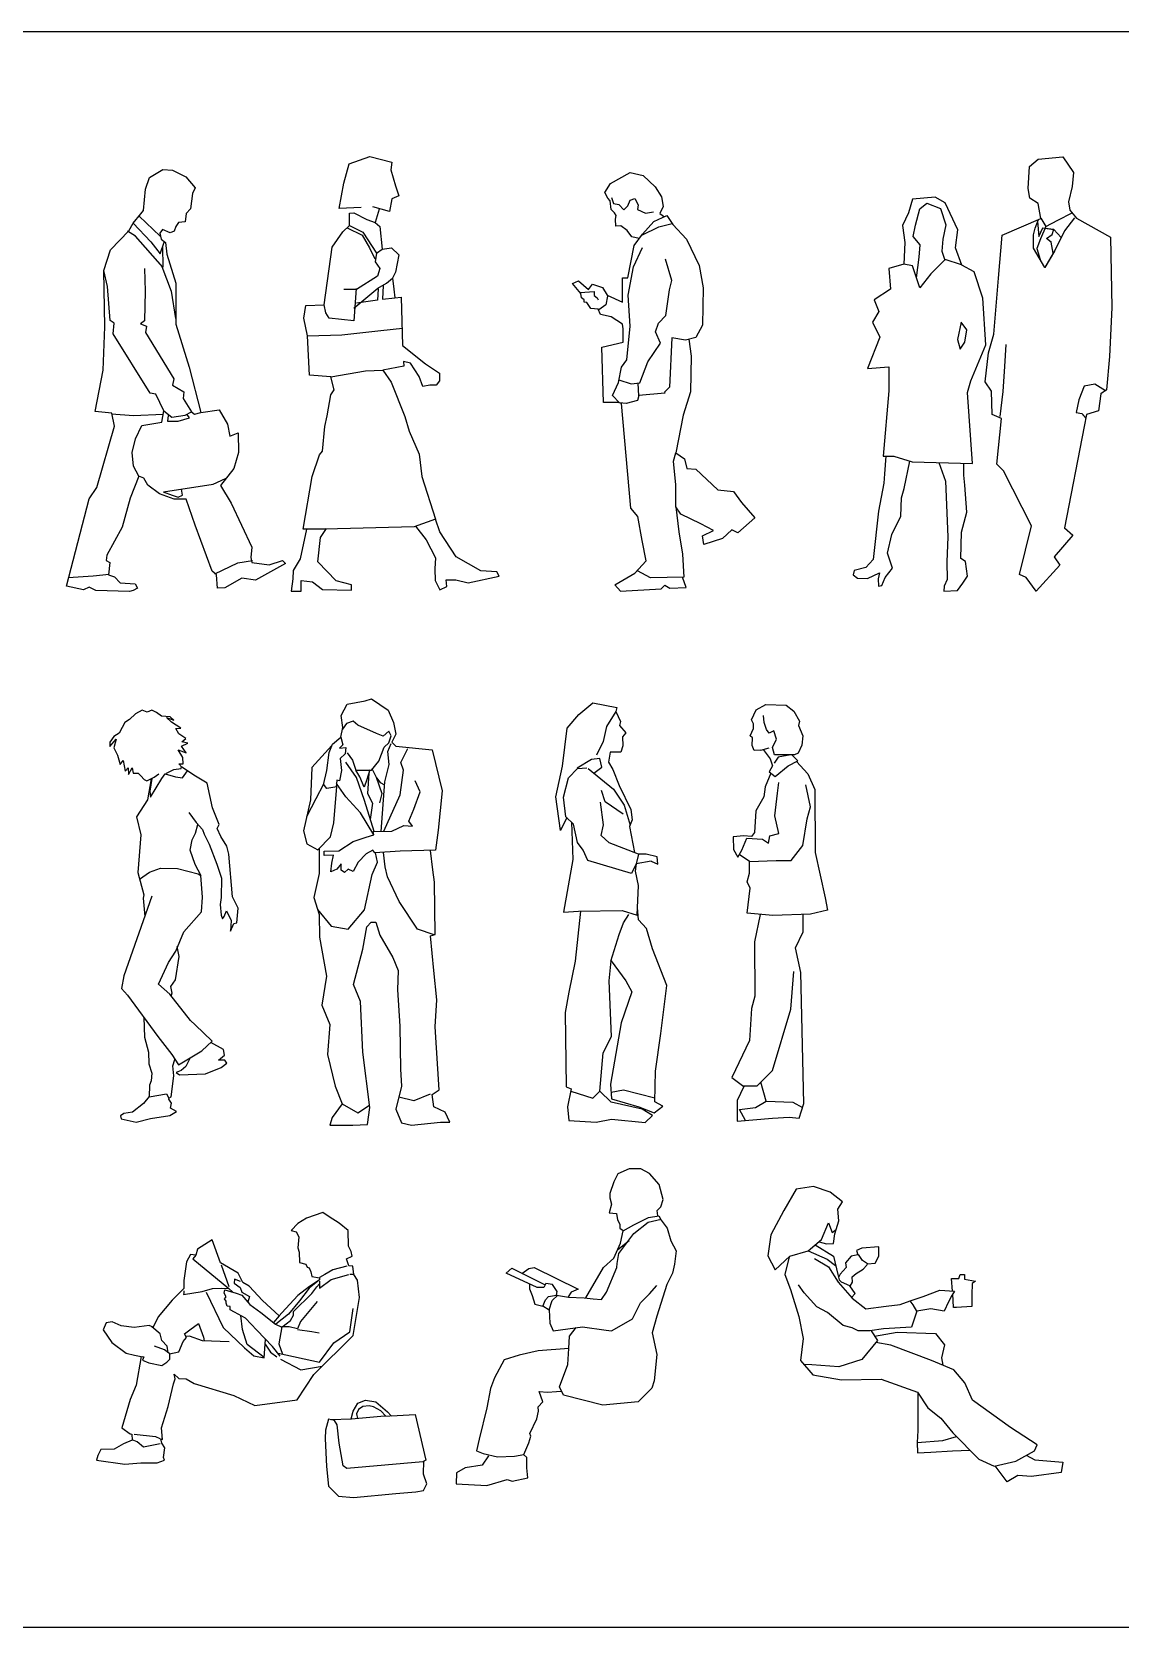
# Model space of a CAD drawing. Header units: centimetres. Extents: x 56177 to 99483, y 493 to 15482.
# Drawn here: x 58212 to 58667, y 3838 to 4505 of the extents above; entities that cross this region are included whole.
import ezdxf

# ---------------------------------------------------------------- set-up
doc = ezdxf.new("R2010")
doc.units = ezdxf.units.CM
doc.header["$MEASUREMENT"] = 0

msp = doc.modelspace()

# ---------------------------------------------------------------- linework, layer by layer
at = {"lineweight": 0}
for p, q in [((58632.53, 4426.76), (58617.42, 4420.24)), ((58632.53, 4426.76), (58617.42, 4420.24)), ((58631.21, 4423.17), (58632.53, 4426.76)), ((58631.21, 4423.17), (58632.53, 4426.76)), ((58632.21, 4425.89), (58631.21, 4423.17)), ((58632.53, 4426.76), (58632.21, 4425.89)), ((58632.21, 4425.89), (58632.65, 4419.66)), ((58632.65, 4419.66), (58632.21, 4425.89)), ((58633.62, 4427.23), (58632.53, 4426.76)), ((58635.64, 4423.82), (58633.62, 4427.23)), ((58640.72, 4426.55), (58635.64, 4423.82)), ((58640.72, 4426.55), (58635.64, 4423.82)), ((58646.65, 4429.51), (58640.72, 4426.55)), ((58646.65, 4429.51), (58640.72, 4426.55)), ((58648.44, 4427.39), (58646.65, 4429.51)), ((58648.44, 4427.39), (58646.65, 4429.51)), ((58662.67, 4419.42), (58648.44, 4427.39)), ((58662.67, 4419.42), (58648.44, 4427.39)), ((58617.42, 4420.24), (58615.88, 4402.18)), ((58617.42, 4420.24), (58615.88, 4402.18)), ((58630.43, 4420.31), (58631.21, 4423.17)), ((58631.21, 4423.17), (58630.43, 4420.31)), ((58630.43, 4420.31), (58631.21, 4423.17)), ((58630.43, 4414.84), (58630.43, 4420.31)), ((58630.43, 4420.31), (58630.43, 4414.84)), ((58630.43, 4414.84), (58630.43, 4420.31)), ((58633.43, 4418.74), (58631.87, 4414.58)), ((58631.87, 4414.58), (58633.43, 4418.74)), ((58632.65, 4419.66), (58634.34, 4423.3)), ((58634.34, 4423.3), (58632.65, 4419.66)), ((58635.35, 4423.16), (58633.43, 4418.74)), ((58633.43, 4418.74), (58635.35, 4423.16)), ((58634.34, 4423.3), (58635.35, 4423.16)), ((58635.35, 4423.16), (58634.34, 4423.3)), ((58635.64, 4423.82), (58635.35, 4423.16)), ((58635.35, 4423.16), (58635.64, 4423.82)), ((58635.64, 4423.82), (58635.35, 4423.16)), ((58635.35, 4423.16), (58639.03, 4422.65)), ((58638.94, 4422.66), (58635.35, 4423.16)), ((58635.35, 4423.16), (58639.03, 4422.65)), ((58635.9, 4418.87), (58638.25, 4420.44)), ((58638.25, 4420.44), (58635.9, 4418.87)), ((58637.86, 4417.31), (58635.9, 4418.87)), ((58635.9, 4418.87), (58637.86, 4417.31)), ((58638.25, 4420.44), (58638.94, 4422.66)), ((58638.94, 4422.66), (58638.25, 4420.44)), ((58639.03, 4422.65), (58638.94, 4422.66)), ((58639.03, 4422.65), (58642.1, 4419.24)), ((58642.1, 4419.24), (58639.03, 4422.65)), ((58639.03, 4422.65), (58642.1, 4419.24)), ((58642.1, 4419.24), (58639.29, 4413.54)), ((58639.29, 4413.54), (58642.1, 4419.24)), ((58642.1, 4419.24), (58639.29, 4413.54)), ((58663.24, 4389.96), (58662.67, 4419.42)), ((58663.24, 4389.96), (58662.67, 4419.42)), ((58635.25, 4406.65), (58630.43, 4414.84)), ((58630.43, 4414.84), (58633.24, 4410.06)), ((58635.25, 4406.65), (58630.43, 4414.84)), ((58631.87, 4414.58), (58633.24, 4410.06)), ((58633.24, 4410.06), (58631.87, 4414.58)), ((58639.29, 4413.54), (58635.25, 4406.65)), ((58639.29, 4413.54), (58635.25, 4406.65)), ((58635.25, 4406.65), (58638.77, 4412.65)), ((58638.77, 4412.65), (58637.86, 4417.31)), ((58637.86, 4417.31), (58638.77, 4412.65)), ((58638.77, 4412.65), (58639.29, 4413.54)), ((58633.24, 4410.06), (58635.25, 4406.65)), ((58615.88, 4402.18), (58613.9, 4378.83)), ((58615.88, 4402.18), (58613.9, 4378.83)), ((58662.3, 4369.43), (58663.24, 4389.96)), ((58662.3, 4369.43), (58663.24, 4389.96)), ((58613.9, 4378.83), (58611.73, 4371.04)), ((58613.9, 4378.83), (58611.73, 4371.04)), ((58611.73, 4371.04), (58610.31, 4358.88)), ((58611.73, 4371.04), (58610.31, 4358.88)), ((58661.06, 4355.44), (58662.3, 4369.43)), ((58661.06, 4355.44), (58662.3, 4369.43)), ((58610.31, 4358.88), (58612.85, 4354.93)), ((58610.31, 4358.88), (58612.85, 4354.93)), ((58612.85, 4354.93), (58613.24, 4345.14)), ((58612.85, 4354.93), (58613.24, 4345.14)), ((58648.26, 4345.99), (58649.39, 4351.38)), ((58649.39, 4351.38), (58651.64, 4357)), ((58651.64, 4357), (58656.14, 4357.9)), ((58656.14, 4357.9), (58660.59, 4355.14)), ((58657.63, 4346.73), (58658.57, 4353.88)), ((58658.57, 4353.88), (58661.06, 4355.44)), ((58660.59, 4355.14), (58661.06, 4355.44)), ((58613.24, 4345.14), (58617.16, 4343.58)), ((58613.24, 4345.14), (58617.16, 4343.58)), ((58650.74, 4345.54), (58648.26, 4345.99)), ((58652.37, 4343.67), (58650.74, 4345.54)), ((58651.72, 4340.19), (58652.65, 4345.17)), ((58652.65, 4345.17), (58657.63, 4346.73)), ((58617.16, 4343.58), (58615.2, 4324.39)), ((58617.16, 4343.58), (58615.2, 4324.39)), ((58643.42, 4297.77), (58651.72, 4340.19)), ((58643.42, 4297.77), (58651.72, 4340.19)), ((58651.72, 4340.19), (58652.37, 4343.67)), ((58615.2, 4324.39), (58617.95, 4321.65)), ((58615.2, 4324.39), (58617.95, 4321.65)), ((58617.95, 4321.65), (58629.7, 4298.55)), ((58617.95, 4321.65), (58629.7, 4298.55)), ((58629.7, 4298.55), (58624.61, 4278.2)), ((58629.7, 4298.55), (58624.61, 4278.2)), ((58639.11, 4285.63), (58646.94, 4294.64)), ((58639.11, 4285.63), (58646.94, 4294.64)), ((58646.94, 4294.64), (58643.42, 4297.77)), ((58646.94, 4294.64), (58643.42, 4297.77)), ((58641.46, 4282.11), (58639.11, 4285.63)), ((58641.46, 4282.11), (58639.11, 4285.63)), ((58624.61, 4278.2), (58627.35, 4277.02)), ((58624.61, 4278.2), (58627.35, 4277.02)), ((58631.66, 4271.31), (58641.46, 4282.11)), ((58631.66, 4271.31), (58641.46, 4282.11)), ((58627.35, 4277.02), (58631.66, 4271.31)), ((58627.35, 4277.02), (58631.66, 4271.31))]:
    msp.add_line(p, q, dxfattribs=at)
for p, q in [((58465.35, 4161.26), (58464.26, 4157.19)), ((58468.49, 4161.21), (58465.35, 4161.26)), ((58473.13, 4160.13), (58468.49, 4161.21)), ((58470.67, 4158.29), (58473.34, 4157.11)), ((58473.34, 4157.11), (58473.13, 4160.13))]:
    msp.add_line(p, q)
for points in [[(56177.13, 3837.88), (58964.56, 3837.88), (58964.56, 4505.25), (56177.13, 4505.25)], [(58613.9, 4378.83), (58615.88, 4402.18), (58617.42, 4420.24), (58633.59, 4427.22), (58632.5, 4433.46), (58628.89, 4435.66), (58628.31, 4439.7), (58628.83, 4448.89), (58632.48, 4452.01), (58642.71, 4453.05), (58647.23, 4446.46), (58646.71, 4440.57), (58645.14, 4434.16), (58645.66, 4430.69), (58648.44, 4427.39), (58662.67, 4419.42), (58663.24, 4389.96), (58662.3, 4369.43), (58661.06, 4355.44), (58658.57, 4353.88), (58657.63, 4346.73), (58652.65, 4345.17), (58651.72, 4340.19), (58643.42, 4297.77), (58646.94, 4294.64), (58639.11, 4285.63), (58641.46, 4282.11), (58631.66, 4271.31), (58627.35, 4277.02), (58624.61, 4278.2), (58629.7, 4298.55), (58617.95, 4321.65), (58615.2, 4324.39), (58617.16, 4343.58), (58613.24, 4345.14), (58612.85, 4354.93), (58610.31, 4358.88), (58611.73, 4371.04)], [(58252.45, 4271.1), (58238.42, 4271.53), (58235.56, 4272.96), (58233.27, 4271.81), (58226.12, 4273.39), (58235.56, 4309.9), (58238.85, 4314.66), (58246.17, 4340.26), (58245.08, 4345.75), (58238.12, 4346.48), (58241.42, 4363.67), (58242.17, 4381.91), (58241.75, 4405.44), (58244.55, 4414.08), (58252.18, 4421.96), (58253.96, 4425.26), (58257.26, 4429.08), (58258.28, 4430.6), (58259.1, 4439.5), (58260.77, 4444.29), (58266.43, 4447.65), (58270.49, 4447.47), (58275.97, 4444.64), (58279.86, 4440.05), (58278.8, 4437.58), (58277.91, 4431.22), (58276.15, 4429.28), (58275.79, 4425.75), (58272.96, 4425.57), (58271.9, 4423.81), (58271.2, 4421.87), (58269.43, 4421.16), (58266.25, 4422.57), (58265.19, 4420.98), (58265.72, 4418.51), (58267.49, 4417.1), (58268.02, 4412.33), (58271.9, 4400.15), (58271.9, 4383.02), (58277.41, 4365.01), (58282.24, 4345.99), (58289.89, 4347.08), (58293.48, 4341.16), (58294.42, 4336.17), (58297.85, 4337.57), (58298.01, 4329.31), (58296.13, 4322.61), (58290.5, 4315.54), (58294.98, 4308.03), (58303.63, 4289.75), (58303.14, 4285.31), (58303.63, 4283.33), (58310.8, 4282.35), (58316.49, 4284.07), (58317.72, 4282.84), (58305.11, 4275.93), (58299.43, 4276.67), (58292.26, 4272.71), (58289.29, 4272.47), (58288.8, 4278.15), (58287.07, 4279.63), (58279.9, 4298.89), (58276.19, 4309.76), (58271.09, 4309.71), (58265.02, 4311.96), (58260.16, 4315.6), (58258.43, 4318.54), (58256.35, 4319.41), (58252.71, 4310.23), (58249.41, 4298.1), (58242.99, 4286.32), (58242.7, 4284.17), (58244.21, 4283.31), (58243.67, 4278.16), (58246.17, 4277.27), (58248.6, 4274.71), (58254.82, 4274.3), (58255.77, 4272.55), (58254.01, 4271.6)], [(58600.17, 4383.81), (58598.72, 4376.58), (58599.81, 4372.5), (58601.72, 4375.49), (58602.54, 4380.66), (58600.17, 4383.81)], [(58275.22, 3979.5), (58270.23, 3974.59), (58264.46, 3967.63), (58262.33, 3963.32), (58260.67, 3964.11), (58254.39, 3963.19), (58249.03, 3963.98), (58245.26, 3965.64), (58242.68, 3965.11), (58241.42, 3962.26), (58245.06, 3956.91), (58251.01, 3952.55), (58254.52, 3951.62), (58257.29, 3951.15), (58255.3, 3939.14), (58252.77, 3933.16), (58249.31, 3921.31), (58252.8, 3918.73), (58253.49, 3918.66), (58253.63, 3916.14), (58249.98, 3914.62), (58246.1, 3912.27), (58240.46, 3912.15), (58239.16, 3909.68), (58238.69, 3907.68), (58250.57, 3906.04), (58257.15, 3906.63), (58264.09, 3906.63), (58267.15, 3907.68), (58266.68, 3908.86), (58267.27, 3912.85), (58265.97, 3914.85), (58265.51, 3916.68), (58266.21, 3916.38), (58265.86, 3921.31), (58268.56, 3930.12), (58270.79, 3939.64), (58271.5, 3941.75), (58271.15, 3943.63), (58273.03, 3941.87), (58276.2, 3941.75), (58279.54, 3939.79), (58296.08, 3934.79), (58304.91, 3930.61), (58322.56, 3932.93), (58329.52, 3943.6), (58346.01, 3959.84), (58348.7, 3975.75), (58347.78, 3983.05), (58346.24, 3985.36), (58345.8, 3988.87), (58344.16, 3989.07), (58343.18, 3992), (58345.54, 3993.01), (58345.09, 3995.03), (58344.08, 3997.27), (58343.86, 4003.76), (58340.16, 4006.9), (58336.01, 4009.48), (58333.32, 4011.27), (58326.48, 4009.03), (58322.78, 4006.79), (58320.13, 4003.84), (58322.11, 4003.31), (58323.23, 4001.19), (58322.78, 3996.59), (58323.45, 3994.69), (58323.56, 3990.43), (58326.14, 3989.76), (58326.7, 3988.42), (58327.6, 3988.19), (58328.27, 3986.51), (58328.72, 3984.5), (58331.95, 3984.02), (58331.95, 3983.18), (58327.75, 3980.43), (58322.91, 3976.56), (58316.13, 3969.38), (58315.07, 3968.14), (58308.07, 3974.52), (58302.46, 3980.5), (58299.81, 3982.11), (58297.94, 3985.99), (58290.53, 3990.3), (58287.06, 3999.9), (58280.96, 3996), (58280.13, 3993.52), (58278.02, 3993.8), (58276.31, 3990.63), (58275.22, 3982.94), (58275.22, 3979.5)]]:
    msp.add_lwpolyline(points, close=True)
for points in [[(58349.35, 4431.83), (58340.13, 4431.35), (58342.07, 4442.02), (58344.25, 4450.02), (58352.99, 4453.17), (58362.21, 4450.75), (58361.73, 4447.59), (58363.67, 4440.8), (58365.13, 4436.68), (58362.21, 4435.47), (58361.24, 4430.14), (58354.2, 4432.08)], [(58465.64, 4418.85), (58462.51, 4419.48), (58460.53, 4422.16), (58457.86, 4424.13), (58455.88, 4423.99), (58455.74, 4426.94), (58456.02, 4428.49), (58455.32, 4429.62), (58453.91, 4430.88), (58453.44, 4434.59), (58452.44, 4435.71), (58451.2, 4438.07), (58453.55, 4441.8), (58461.87, 4446.36), (58467.32, 4445.13), (58472.24, 4440.4), (58474.87, 4436.18), (58475.57, 4432.15), (58474.17, 4429.34), (58476.11, 4427.91)], [(58454.03, 4435.96), (58454.81, 4433.43), (58457.15, 4433.04), (58459.21, 4430.77), (58460.91, 4432.47), (58461.79, 4434.9), (58463.78, 4435.56), (58465.11, 4432.91), (58464.89, 4430.92), (58468.2, 4429.38), (58471.52, 4430.04)], [(58600.39, 4407.83), (58593.57, 4410.01), (58587.56, 4404.01), (58582.99, 4398.24), (58579.87, 4407.37), (58576.26, 4408.05), (58570.02, 4406.27), (58570.71, 4397.63), (58563.79, 4393.14), (58565.87, 4388.3), (58563.1, 4383.8), (58566.22, 4377.58), (58561.03, 4364.45), (58570.02, 4365.14), (58570.02, 4355.12), (58567.6, 4327.81), (58572.1, 4327.81), (58579.71, 4325.39), (58604.97, 4324.7), (58602.89, 4354.42), (58604.27, 4359.26), (58610.58, 4374.38), (58609.27, 4393.81), (58605.74, 4404.82), (58600.45, 4407.68), (58597.8, 4414.95), (58598.9, 4422.44), (58593.61, 4433.68), (58589.42, 4436.1), (58579.94, 4435.22), (58578.17, 4429.49), (58575.75, 4424.21), (58576.63, 4417.16), (58576.19, 4408.12)], [(58581.56, 4402.42), (58582.67, 4410.99), (58583.05, 4416.1), (58580.21, 4419.69), (58581.15, 4424.41), (58582.9, 4431.21), (58585.88, 4433.59), (58591.54, 4431.36), (58593.77, 4424.51), (58592.58, 4418.56), (58592.13, 4413.5), (58593.37, 4409.81)], [(58253.96, 4425.26), (58261.42, 4417.37), (58265.28, 4412.36), (58266.99, 4417.28)], [(58265.31, 4419.86), (58256.43, 4428.14)], [(58356.87, 4431.11), (58355.18, 4425.53), (58357.12, 4423.83), (58358.09, 4414.37), (58361.97, 4414.86), (58365.13, 4411.95), (58363.67, 4404.68), (58362.46, 4402.25), (58362.94, 4397.64), (58363.43, 4394.01), (58366.1, 4394.25), (58366.58, 4374.12), (58376.29, 4366.36), (58382.12, 4362.48), (58382.12, 4359.33), (58380.66, 4357.39), (58377.99, 4357.39), (58375.08, 4356.91), (58373.62, 4361.03), (58369.98, 4366.61), (58367.07, 4367.33), (58367.18, 4365.38), (58358.46, 4363.73), (58361.93, 4358.75), (58367.66, 4344.33), (58369.36, 4338.18), (58373.6, 4328.64), (58374.67, 4319.3), (58380.36, 4301.38), (58371.43, 4298.21), (58334.14, 4297.28), (58325.14, 4297.28), (58328.89, 4319.18), (58331.89, 4328.36), (58333.2, 4329.86), (58334.14, 4340.15), (58335.08, 4344.65), (58336.58, 4353.45), (58338.07, 4355.51), (58336.58, 4360.94), (58327.77, 4361.68), (58326.84, 4378.12), (58325.42, 4385.42), (58326.13, 4390.84), (58333.92, 4391.08), (58337.22, 4415.13), (58341.68, 4421.62), (58344.46, 4424.22), (58344.46, 4429.41), (58346.32, 4429.6), (58351.7, 4426.82), (58355.18, 4425.53)], [(58455.46, 4273.96), (58463.84, 4278.74), (58468.57, 4283.92), (58466.8, 4292.45), (58465.04, 4302.46), (58462.09, 4305.99), (58458.26, 4349.85), (58456.78, 4350.15), (58450.6, 4350.15), (58450.01, 4373.4), (58458.85, 4375.46), (58458.85, 4381.06), (58458.55, 4382.91), (58453.83, 4386), (58449.44, 4386.97), (58448.47, 4389.25), (58445.38, 4389.57), (58443.75, 4392.01), (58442.61, 4392.17), (58442.61, 4393.15), (58441.47, 4393.96), (58441.15, 4395.75), (58437.73, 4399.97), (58440.17, 4401.11), (58444.4, 4397.53), (58446.03, 4399.65), (58450.26, 4398.35), (58452.21, 4395.1), (58458.55, 4392.17), (58458.55, 4402.41), (58460.8, 4402.41), (58463.46, 4415.91), (58466.94, 4420.61), (58471.65, 4425.93), (58477.18, 4428.39), (58479.64, 4424.7), (58485.37, 4418.57), (58490.69, 4407.52), (58492.33, 4398.11), (58492.12, 4382.57), (58489.26, 4377.46), (58484.96, 4376.23), (58479.23, 4377.25), (58478.2, 4356.59), (58476.15, 4354.55), (58476.36, 4354.14), (58465.51, 4353.12), (58464.89, 4351.07), (58460.18, 4349.84), (58457.32, 4350.05), (58454.45, 4353.12), (58456.91, 4358.64), (58458.14, 4364.98), (58460.39, 4368.05), (58461.82, 4382.16), (58461, 4395.05), (58463.26, 4406.91), (58466.94, 4415.09)], [(58466.66, 4420.23), (58473.74, 4423.64), (58479.4, 4425.05)], [(58647.62, 4427.46), (58643.46, 4422), (58639.29, 4413.54), (58635.25, 4406.65), (58630.43, 4414.84), (58630.43, 4420.31), (58631.21, 4423.17), (58632.53, 4426.76)], [(58632.21, 4425.89), (58632.65, 4419.66), (58634.34, 4423.3), (58639.03, 4422.65), (58642.1, 4419.24)], [(58633.56, 4427.33), (58635.64, 4423.82), (58640.72, 4426.55), (58646.65, 4429.51)], [(58266.3, 4415.5), (58266.35, 4406.81), (58254.97, 4419.81), (58251.69, 4421.83)], [(58343.49, 4423.25), (58349.74, 4420.24), (58352.75, 4414.92), (58355.06, 4410.3)], [(58344.46, 4424.22), (58350.03, 4421.44), (58355.79, 4412.72), (58358.09, 4414.37)], [(58635.64, 4423.82), (58633.43, 4418.74), (58631.87, 4414.58), (58633.24, 4410.06)], [(58638.77, 4412.65), (58637.86, 4417.31), (58635.9, 4418.87), (58638.25, 4420.44), (58638.94, 4422.66)], [(58355.79, 4412.72), (58355.23, 4409.01), (58357.09, 4406.23), (58356.16, 4403.08), (58347.43, 4397.51), (58342.05, 4397.51)], [(58256.35, 4319.39), (58254.09, 4323.61), (58253.62, 4329.34), (58255.03, 4335.06), (58257.66, 4340.6), (58265.93, 4341.91), (58266.87, 4346.7), (58263.48, 4353.74), (58261.09, 4354.09), (58245.61, 4378.94), (58246, 4383.41), (58244.43, 4384.46), (58243.3, 4398.8), (58241.78, 4405.47)], [(58258.79, 4406.23), (58259, 4396.81), (58258.69, 4384.33), (58257.05, 4383.1), (58259.51, 4382.18), (58259.1, 4379.52), (58271.04, 4360.14), (58270.4, 4357.44), (58275.17, 4354.61), (58274.91, 4351.9), (58278.39, 4346.37), (58279.68, 4345.34), (58282.24, 4345.99)], [(58265.91, 4407.15), (58269.93, 4396.77), (58271.72, 4385.4)], [(58457.12, 4359.73), (58462.23, 4358.02), (58465.92, 4358.43), (58469.19, 4367.23), (58474.52, 4375), (58472.47, 4379.71), (58473.7, 4383.39), (58476.77, 4386.66), (58478.2, 4397.3), (58479.23, 4401.18), (58476.56, 4410.18)], [(58346.32, 4389.72), (58356.34, 4398.07), (58359.87, 4400.11), (58362.46, 4402.25)], [(58358.53, 4399.2), (58358.3, 4393.42), (58363.43, 4394.01)], [(58347.25, 4397.88), (58346.32, 4384.35), (58335.92, 4385.46), (58334.62, 4387.68), (58333.92, 4391.08)], [(58356.45, 4397.81), (58356.22, 4392.96), (58347.42, 4391.8)], [(58440.95, 4396.23), (58446.7, 4396.71), (58446.7, 4394.95), (58447.98, 4394), (58448.46, 4393.2)], [(58452.31, 4394.74), (58451.59, 4391.13), (58448.7, 4388.96)], [(58326.84, 4378.12), (58341.21, 4378.47), (58357.6, 4380.27), (58366.62, 4381.25)], [(58486.38, 4376.64), (58487.39, 4369.56), (58487.09, 4354.73), (58483.99, 4344.84), (58480.9, 4329.09), (58484.61, 4326.61), (58485.54, 4322.6), (58489.25, 4322.29), (58498.53, 4313.64), (58505.02, 4313.02), (58508.42, 4308.39), (58513.99, 4301.9), (58506.88, 4295.72), (58504.4, 4296.96), (58500.38, 4293.25), (58492.65, 4290.78), (58492.03, 4294.48), (58496.67, 4296.65), (58491.41, 4299.43), (58483.07, 4303.44), (58480.9, 4306.53), (58480.9, 4315.8), (58479.97, 4325.69), (58480.9, 4329.09)], [(58616.52, 4344.33), (58617.77, 4354.86), (58618.49, 4365.22), (58619.02, 4374.5)], [(58336.58, 4360.94), (58351.21, 4363.4), (58358.46, 4363.73)], [(58465.48, 4353.03), (58465.17, 4358.35)], [(58660.59, 4355.14), (58656.14, 4357.9), (58651.64, 4357), (58649.39, 4351.38), (58648.26, 4345.99), (58650.74, 4345.54), (58652.31, 4343.74)], [(58244.89, 4345.5), (58254.14, 4344.78), (58266.56, 4345.38)], [(58266.87, 4346.7), (58270.16, 4344.03), (58275.68, 4344.84), (58275.68, 4344.84), (58278.39, 4346.37)], [(58268.67, 4344.71), (58268.32, 4342.44), (58272.87, 4342.44), (58277.6, 4343.84), (58276.5, 4345.3)], [(58568.8, 4327.81), (58568.16, 4320.41), (58567.94, 4316.5), (58565.66, 4304.79), (58563.4, 4284.46), (58560.35, 4281.17), (58555.48, 4279.95), (58555.12, 4278.13), (58556.82, 4276.67), (58561.08, 4276.55), (58566.08, 4278.98), (58565.47, 4276.43), (58565.71, 4273.38), (58567.05, 4273.63), (58568.39, 4277.03), (58571.56, 4280.93), (58569.49, 4287.14), (58571.2, 4294.92), (58574.97, 4302.59), (58575.34, 4310.26), (58576.43, 4314.27), (58578.75, 4325.69)], [(58590.92, 4325.08), (58593.73, 4317.32), (58594.71, 4293.95), (58594.22, 4283.61), (58594.34, 4276.18), (58593.12, 4273.38), (58593, 4271.31), (58598.73, 4271.56), (58600.92, 4274.6), (58602.87, 4277.52), (58602.02, 4283.73), (58600.07, 4284.94), (58600.31, 4295.9), (58602.63, 4304.3), (58601.77, 4315.61), (58601.29, 4319.75), (58601.29, 4324.8)], [(58266.74, 4312.86), (58287.41, 4316.01), (58292.67, 4318.46)], [(58266.57, 4312.86), (58270.25, 4311.46), (58272.87, 4310.58), (58274.63, 4311.46), (58274.27, 4313.91)], [(58480.9, 4306.53), (58482.14, 4296.03), (58483.68, 4286.76), (58484.3, 4277.18), (58470.39, 4276.87), (58464.85, 4279.85)], [(58372.05, 4298.43), (58376.53, 4292.75), (58380.41, 4285.19), (58380.07, 4280.62), (58380.21, 4275.75), (58382.22, 4271.88), (58385.09, 4273.17), (58384.94, 4276.03), (58388.96, 4276.03), (58394.12, 4274.74), (58407.02, 4277.61), (58406.01, 4279.33), (58399.42, 4279.76), (58389.1, 4285.63), (58382.22, 4296.08), (58380.36, 4301.38)], [(58326.47, 4297.24), (58323.81, 4284.79), (58320.95, 4279.89), (58320.75, 4276.42), (58320.13, 4271.31), (58324.22, 4271.31), (58324.22, 4275.8), (58328.92, 4275.19), (58333.21, 4271.93), (58345.27, 4271.72), (58345.27, 4273.97), (58338.93, 4275.6), (58331.17, 4283.56), (58332.39, 4293.77), (58334.85, 4297.44)], [(58226.84, 4277.02), (58237.26, 4277.63), (58244, 4278.4)], [(58288.13, 4278.55), (58297.78, 4283.14), (58303.91, 4284.06)], [(58455.34, 4273.89), (58457.71, 4271.31), (58474.72, 4272.24), (58476.26, 4273.79), (58478.43, 4272.55), (58485.23, 4272.86), (58483.68, 4277.18)], [(58340.84, 4210.21), (58341.63, 4214.21), (58340.94, 4219.22), (58343.45, 4224.01), (58350.98, 4225.38), (58353.72, 4226.29), (58360.57, 4221.5), (58362.85, 4216.26), (58363.76, 4211.47), (58362.16, 4208.05), (58363.76, 4206.46), (58379.05, 4204.86), (58383.15, 4187.77), (58381.56, 4171.35), (58380.42, 4162.92), (58365.59, 4162.46), (58355.09, 4161.78), (58354.18, 4162.92), (58351.44, 4161.32), (58348.02, 4157.91), (58345.96, 4154.03), (58343.91, 4154.94), (58342.31, 4153.57), (58340.94, 4154.49), (58340.94, 4157.22), (58339.12, 4154.94), (58336.61, 4153.8), (58337.06, 4157.45), (58337.75, 4160.87), (58333.87, 4160.64), (58333.87, 4162.46), (58340.03, 4162.69), (58345.96, 4166.57), (58351.44, 4168.39), (58354.63, 4169.3), (58354.4, 4170.67), (58362.16, 4170.9), (58367.18, 4173.18), (58370.83, 4172.95), (58369.24, 4175), (58371.29, 4180.02), (58374.03, 4187.31), (58371.97, 4191.87)], [(58435.35, 4176.53), (58432.68, 4171.2), (58430.68, 4185.2), (58433.48, 4198), (58435.49, 4214.01), (58440.29, 4219.61), (58446.22, 4224.51), (58456.27, 4222.55), (58455.88, 4220.97), (58451.94, 4214.67), (58450.56, 4208.37), (58447.8, 4202.66)], [(58277.27, 4178.64), (58280.35, 4174.49), (58282.96, 4171.57), (58283.73, 4169.57), (58285.73, 4165.42), (58288.97, 4157.11), (58290.97, 4151.27), (58290.81, 4143.12), (58290.35, 4140.19), (58290.81, 4135.73), (58291.28, 4134.2), (58292.05, 4135.12), (58292.97, 4137.58), (58294.97, 4133.43), (58294.66, 4128.97), (58296.05, 4132.2), (58297.28, 4132.5), (58297.9, 4138.66), (58295.59, 4143.42), (58293.98, 4161.31), (58293.21, 4164.6), (58290.69, 4168.67), (58289.14, 4171.96), (58289.91, 4173.7), (58287.2, 4180.67), (58284.88, 4190.93), (58280.03, 4193.83), (58274.41, 4197.7), (58273.06, 4199.06), (58274.92, 4199.09), (58274.75, 4201.65), (58272.87, 4204.9), (58276.12, 4203.7), (58274.24, 4206.43), (58276.81, 4207.63), (58274.41, 4208.31), (58275.95, 4209.68), (58273.04, 4211.56), (58271.85, 4213.78), (58273.9, 4213.95), (58269.96, 4216.52), (58267.91, 4218.4), (58270.99, 4217.37), (58269.45, 4218.74), (58265.86, 4218.91), (58263.81, 4220.45), (58261.75, 4221.47), (58259.87, 4220.62), (58257.82, 4221.47), (58254.91, 4219.94), (58252.52, 4217.54), (58250.46, 4216.35), (58249.44, 4214.3), (58248.07, 4211.9), (58245.84, 4210.54), (58244.3, 4208.14), (58244.3, 4206.26), (58246.87, 4209.34), (58245.84, 4205.75), (58247.38, 4202.67), (58248.58, 4198.74), (58249.78, 4200.45), (58250.63, 4196.01), (58251.83, 4197.38), (58252, 4194.64), (58253.54, 4197.38), (58254, 4195.07), (58256.04, 4195.19), (58257.24, 4193.99), (58258.56, 4192.44), (58259.64, 4191.96), (58262.76, 4193.39), (58264.68, 4194.83)], [(58455.83, 4220.9), (58457.71, 4216.72), (58457.36, 4215.13), (58460.02, 4211.94), (58458.6, 4210.34), (58458.78, 4206.62), (58457.89, 4203.97), (58453.46, 4203.97), (58452.75, 4199.71), (58454.52, 4196.7), (58457.18, 4189.97), (58462.06, 4179.87), (58462.69, 4175.65), (58461.59, 4172.83), (58463.69, 4161.89)], [(58516.46, 4204.78), (58513.62, 4204.65), (58512.85, 4206.72), (58512.97, 4209.95), (58511.94, 4210.72), (58513.34, 4213.78), (58513.34, 4215.76), (58512.62, 4217.46), (58514.5, 4221.59), (58518.55, 4223.83), (58526.99, 4223.65), (58530.31, 4221.14), (58532.64, 4216.92), (58532.28, 4215.04), (58534.08, 4210.73), (58533.63, 4206.79), (58532.1, 4203.47), (58530.58, 4202.84), (58522.23, 4202.84), (58521.33, 4205.89), (58522.95, 4209.3), (58521.96, 4212.89), (58519.98, 4211.81), (58518.9, 4213.42), (58517.92, 4216.38), (58517.56, 4219.25)], [(58343.54, 4203.59), (58345.73, 4200.6), (58347.13, 4196.42), (58353.71, 4196.42), (58356.71, 4200.2), (58358.95, 4206.03), (58360.9, 4207.78), (58361.89, 4210.77), (58360.9, 4212.76), (58358.5, 4210.57), (58355.71, 4211.77), (58347.93, 4215.16), (58345.93, 4216.95), (58343.14, 4215.95), (58341.54, 4213.56), (58341.49, 4213.54)], [(58337.13, 4206.77), (58328.71, 4197.52), (58328.13, 4183.98), (58325.18, 4171.03), (58326.63, 4165.6), (58331.27, 4163), (58336.49, 4168.5), (58337.94, 4174.29), (58338.81, 4186.17), (58339.1, 4189.36), (58335.04, 4188.78), (58333.59, 4190.51), (58330.4, 4184.43), (58326.52, 4176.91)], [(58333.59, 4190.22), (58335.04, 4196.31), (58335.91, 4203.84), (58337.36, 4207.31), (58340.84, 4210.21), (58341.71, 4207.02), (58340.26, 4205.58), (58342.87, 4205.87), (58342.58, 4203.26), (58340.55, 4201.23), (58341.13, 4196.31), (58340.26, 4191.96), (58339.1, 4192.25), (58338.85, 4189.32)], [(58357.63, 4170.77), (58359.23, 4191.53), (58361.1, 4198.81), (58360.5, 4204.19), (58361.89, 4207.58)], [(58358.88, 4170.8), (58365.69, 4186.05), (58367.08, 4196.42), (58365.88, 4199.61), (58368.88, 4205.39)], [(58516.46, 4204.78), (58519.89, 4205.8)], [(58517.39, 4205.06), (58520.31, 4201.06), (58521.32, 4198.19), (58519.88, 4195.75), (58522.47, 4193.74), (58527.92, 4198.19), (58531.94, 4200.34), (58529.44, 4202.84)], [(58267.59, 4194.97), (58271.03, 4196.62), (58274.02, 4197.07), (58274.19, 4197.93)], [(58354.77, 4170.68), (58350.67, 4183.66), (58347.45, 4193.32), (58342.94, 4199.75)], [(58446.68, 4195.08), (58450.01, 4197.7), (58449.07, 4201.3), (58445.62, 4200.83), (58439.67, 4197.23)], [(58531.44, 4200.07), (58536.11, 4194.85), (58539, 4188.35), (58539.18, 4161.98), (58543.38, 4143.02), (58544.4, 4137.75), (58537.3, 4136.13), (58521.49, 4135.52), (58510.74, 4136.54), (58511.96, 4147.07), (58510.74, 4149.7), (58511.75, 4153.35), (58511.75, 4158.21), (58507.41, 4161.04)], [(58528.95, 4202.84), (58523.76, 4201.78), (58522.03, 4199.34)], [(58261.54, 4192.83), (58259.96, 4183.98), (58255.4, 4176.89), (58257.17, 4169.3), (58255.91, 4153.61), (58258.44, 4144.25), (58258.21, 4142.89), (58258.89, 4135.22)], [(58261.76, 4192.93), (58261, 4187.65), (58261.3, 4185.11), (58265.94, 4192.88), (58267.44, 4194.82), (58271.63, 4193.63), (58274.62, 4193.18), (58276.66, 4196.16)], [(58352.99, 4196.46), (58351.75, 4192.42), (58350.52, 4189.25), (58348.76, 4193.65), (58347.13, 4196.42)], [(58352.56, 4195.08), (58351.93, 4186.61), (58354.04, 4182.56), (58353.16, 4175.79)], [(58353.98, 4196.76), (58355.8, 4193.12), (58357.21, 4191.18), (58359.13, 4190.28)], [(58355.63, 4193.47), (58357.92, 4186.61), (58357.04, 4182.74)], [(58470.67, 4158.29), (58464.26, 4157.19), (58462.38, 4153.12), (58444.06, 4158.6), (58442.18, 4162.98), (58439.83, 4166.11), (58438.11, 4173.77), (58434.98, 4176.9), (58433.88, 4185.03), (58436.07, 4193.17), (58439.83, 4197.08), (58443.75, 4197.39)], [(58444.22, 4197.08), (58454.86, 4188.47), (58459.25, 4181.75), (58461.78, 4173.31)], [(58520.68, 4195.13), (58518.21, 4189.43), (58517.67, 4185.28), (58514.42, 4179.32), (58513.88, 4170.29), (58512.61, 4168.66), (58509.36, 4168.85), (58504.84, 4168.48), (58505.02, 4163.25), (58506.83, 4160), (58508.45, 4162.89), (58510.62, 4167.94), (58517.13, 4167.58), (58519.66, 4165.78), (58520.2, 4168.85), (58524, 4169.93), (58522.37, 4177.33), (58523.46, 4186.72), (58524, 4191.23)], [(58354.6, 4169.29), (58349.06, 4178.51), (58342.94, 4185.27), (58338.97, 4190.75)], [(58458.93, 4177.99), (58451.42, 4183.15), (58449.85, 4187.85)], [(58511.75, 4158.21), (58522.9, 4158.62), (58529.19, 4158.62), (58534.06, 4164.9), (58535.88, 4176.04), (58537.3, 4181.1), (58535.27, 4190.22)], [(58465.35, 4161.26), (58452.98, 4165.95), (58449.69, 4169.08), (58450.63, 4173.46), (58449.38, 4183)], [(58256.66, 4150.82), (58260.8, 4153.73), (58265.41, 4155.42), (58272.5, 4155.27), (58281.12, 4152.96), (58282.39, 4152.25), (58279.88, 4156.96), (58277.88, 4162.96), (58278.65, 4167.26), (58280.04, 4170.03), (58281.03, 4173.72)], [(58437.24, 4174.64), (58437.78, 4159.06), (58433.95, 4136.99), (58440.22, 4137.34), (58458.48, 4137.68), (58464.75, 4135.77), (58465.27, 4148.11), (58464.05, 4154.2), (58464.45, 4157.22)], [(58331.74, 4163.5), (58331.74, 4153.2), (58329.59, 4143.15), (58331.74, 4135.97), (58331.92, 4126.47), (58334.88, 4110.27), (58332.95, 4098.04), (58336.17, 4089.99), (58335.21, 4077.44), (58338.43, 4064.24), (58341.33, 4056.84), (58337.14, 4051.05), (58336.17, 4047.83), (58345.84, 4047.83), (58351.96, 4048.15), (58352.93, 4055.23), (58350.03, 4078.41), (58349.06, 4099.65), (58346.16, 4106.73), (58350.03, 4121.54), (58351.64, 4130.87), (58353.57, 4132.8), (58355.5, 4132.8), (58357.12, 4127.33), (58362.59, 4118), (58364.85, 4112.53), (58364.53, 4104.48), (58365.49, 4089.35), (58365.81, 4071.33), (58366.14, 4064.24), (58363.88, 4054.59), (58366.14, 4048.8), (58370.32, 4047.83), (58382.57, 4049.12), (58386.43, 4049.12), (58384.5, 4053.3), (58379.67, 4055.55), (58379.02, 4060.7), (58381.92, 4062.64), (58380.31, 4089.03), (58380.96, 4100.29), (58379.67, 4112.53), (58378.38, 4127.01), (58380.31, 4127.65), (58379.99, 4149.54), (58379.35, 4154.69), (58378.38, 4162.74)], [(58331.09, 4138.14), (58336.82, 4131.19), (58343.91, 4129.91), (58350.67, 4137.95), (58353.89, 4152.76), (58356.15, 4157.91), (58355.37, 4161.8)], [(58379.82, 4127.49), (58372.9, 4129.91), (58365.17, 4141.49), (58360.34, 4151.79), (58359.37, 4155.98), (58358.62, 4162.01)], [(58261.73, 4143.74), (58250.08, 4110.33), (58249.07, 4105.02), (58251.6, 4102.23), (58264.27, 4085.02), (58270.09, 4077.43), (58272.88, 4073.13), (58282.76, 4078.95), (58287.06, 4083), (58279.97, 4089.83), (58277.94, 4091.61), (58269.33, 4102.74), (58264.52, 4106.79), (58268.82, 4115.9), (58271.86, 4120.71), (58275.16, 4128.81), (58282.5, 4137.16), (58283.01, 4143.23), (58282.25, 4152.35)], [(58441.02, 4137.35), (58438.87, 4116.48), (58436.24, 4103.58), (58434.68, 4094.96), (58435.06, 4063.87), (58437.19, 4063.09), (58435.64, 4055.56), (58436.22, 4049.77), (58447.63, 4049.19), (58454.01, 4050.34), (58468.13, 4048.99), (58471.22, 4051.89), (58466.77, 4054.59), (58453.82, 4057.49), (58449.18, 4062.13), (58450.53, 4078.16), (58454.01, 4084.92), (58453.05, 4108.29), (58453.82, 4116.59), (58460.01, 4108.29), (58462.52, 4103.65), (58458.07, 4090.71), (58453.63, 4065.02), (58454.01, 4058.84), (58465.42, 4055.56), (58471.8, 4053.05), (58475.47, 4055.75), (58472.19, 4057.68), (58472.38, 4070.43), (58474.7, 4086.27), (58477.21, 4106.36), (58471.11, 4121.62), (58468.72, 4130.14), (58465.31, 4133.73), (58464.88, 4138.87)], [(58453.7, 4116.5), (58457.28, 4127.59), (58458.99, 4132.53), (58461.21, 4135.94)], [(58516.19, 4136.02), (58513.84, 4124.55), (58513.91, 4101.86), (58512.62, 4096.72), (58511.66, 4083.25), (58504.27, 4067.84), (58509.41, 4063.99), (58506.52, 4058.22), (58506.52, 4049.55), (58521.3, 4050.84), (58528.36, 4051.16), (58532.54, 4050.84), (58534.46, 4056.93), (58533.18, 4111.8), (58530.93, 4122.07), (58534.14, 4128.81), (58534.14, 4136.01)], [(58272.3, 4122.63), (58273.08, 4118.39), (58271.51, 4108.68), (58269.63, 4105.85), (58270.1, 4103.03), (58269.87, 4102.05)], [(58508.77, 4064.31), (58514.87, 4064.31), (58521.3, 4070.73), (58529, 4096.4), (58530.29, 4112.13)], [(58258.48, 4092.86), (58258.74, 4084.74), (58260.4, 4078.44), (58260.59, 4073.51), (58261.78, 4069.56), (58261.55, 4066.42), (58260.86, 4064.62), (58260.72, 4059.78), (58267.93, 4061.02), (58268.9, 4059.22), (58269.87, 4059.78), (58270.97, 4068.49), (58270.56, 4072.65), (58271.43, 4075.37)], [(58277.88, 4076.08), (58275.96, 4072.37), (58274.02, 4070.71), (58271.94, 4069.88), (58273.33, 4068.91), (58284.27, 4069.33), (58290.78, 4071.95), (58293.14, 4073.75), (58292.31, 4075), (58289.68, 4075), (58292.17, 4077.21), (58291.75, 4079.57), (58286.46, 4082.43)], [(58510.02, 4049.86), (58507.48, 4054.36), (58514.23, 4055.33), (58518.73, 4057.89), (58516.4, 4065.84)], [(58260.72, 4059.92), (58258.27, 4056.96), (58253.74, 4053.3), (58250.08, 4052.77), (58248.68, 4051.73), (58249.03, 4050.51), (58255.31, 4049.12), (58261.24, 4050.68), (58269.26, 4051.9), (58272.05, 4053.65), (58269.61, 4055.04), (58269.96, 4057.13), (58268.91, 4058.7), (58269.02, 4059.29)], [(58378.15, 4060.82), (58371.3, 4058.03), (58365.05, 4059.59)], [(58436.99, 4062.11), (58446.18, 4059.16), (58449.21, 4062.19)], [(58472.13, 4059.16), (58458.99, 4062.53), (58453.84, 4061.54)], [(58518.73, 4057.89), (58529.78, 4057.48), (58533.93, 4055.23)], [(58341.33, 4056.84), (58347.96, 4052.96), (58352.78, 4056.25)], [(58473.44, 4009.98), (58473.17, 4012.14), (58474.61, 4013.66), (58475.68, 4016.8), (58473.89, 4023.08), (58469.95, 4027.61), (58466.23, 4029.67), (58461.39, 4029.67), (58456.71, 4027.46), (58455.05, 4024.13), (58453.38, 4019.3), (58453.3, 4017.4), (58453.98, 4014.86), (58453, 4011.22), (58456.12, 4010.86), (58456.56, 4008.28), (58457.54, 4006.42), (58457.45, 4004.82), (58458.87, 4003.75)], [(58540.79, 3999.11), (58543.87, 3998.2), (58546.8, 3998.43), (58547.47, 4002.47), (58549.05, 4007.87), (58548.62, 4012.74), (58550.62, 4015.73), (58545.45, 4019.78), (58538.47, 4022.25), (58531.27, 4021.13), (58526.1, 4012.14), (58520.7, 4002.02), (58519.35, 3993.26), (58522.5, 3987.41), (58528.57, 3993.03), (58536.22, 3995.28), (58541.85, 4000), (58544.77, 4006.97), (58546.35, 4002.92), (58547.99, 4004.23)], [(58443.3, 3975.62), (58450.68, 3988.28), (58455.06, 3992.2), (58457.76, 3998.51), (58458.91, 4003.66), (58463.38, 4006.13), (58469.46, 4009.2), (58473.77, 4009.89), (58474.77, 4008.13), (58477.31, 4004.82), (58478.85, 3999.43), (58481.01, 3995.36), (58480.39, 3989.67), (58479.54, 3985.92), (58477.12, 3981.18), (58473.02, 3967.92), (58471.01, 3960.95), (58473.03, 3951.98), (58471.85, 3940.94), (58470.91, 3937.85), (58465.21, 3932.15), (58450.34, 3930.67), (58433.98, 3934.87), (58432.24, 3938.34), (58435.71, 3947.75), (58436.21, 3954.43), (58436.46, 3959.63), (58439.3, 3963.18)], [(58457.14, 3994.13), (58463.4, 4002.48), (58469.37, 4007.29), (58473.02, 4008.11), (58474.84, 4008.61)], [(58456.61, 3995.81), (58461.41, 3999.57)], [(58539.18, 3997.76), (58546.8, 3993.03), (58548.6, 3985.39), (58549.27, 3983.14)], [(58280.13, 3993.52), (58278.99, 3991.96), (58294.03, 3979.52)], [(58431.07, 3976.79), (58436.09, 3975.96), (58442.63, 3975.7), (58446.38, 3975.27), (58449.78, 3974.92), (58451.96, 3977.97), (58456.3, 3988.28), (58456.45, 3989.97), (58457.14, 3994.13)], [(58528.27, 3992.75), (58526.55, 3985.39), (58528.8, 3979.1), (58532.4, 3967.86), (58534.2, 3958.64), (58533.07, 3949.43), (58538.25, 3943.36), (58550.17, 3941.33), (58566.82, 3941.56), (58582.02, 3936.11), (58586.33, 3929.64), (58591.73, 3925.32), (58596.77, 3919.21), (58607.56, 3908.07), (58614.04, 3905.19), (58623.04, 3907.35), (58630.95, 3911.66), (58632.03, 3914.18), (58620.88, 3921.37), (58605.04, 3932.87), (58601.81, 3940.06), (58597.13, 3945.45), (58587.77, 3949.41), (58570.86, 3955.88), (58564.62, 3956.92)], [(58538.92, 3992.13), (58544.77, 3988.54), (58548.82, 3982.24), (58554.67, 3975.5), (58560.3, 3971), (58568.85, 3972.13), (58574.7, 3972.8), (58578.97, 3974.38), (58584.37, 3976.17), (58591.35, 3978.87), (58597.42, 3978.42), (58596.3, 3976.62), (58594.95, 3973.93), (58593.15, 3970.11), (58587.52, 3971), (58581.67, 3970.11), (58579.42, 3963.36), (58567.72, 3962.69), (58562.1, 3961.79), (58557.15, 3961.79), (58554.67, 3963.14), (58550.85, 3964.04), (58544.32, 3969.43), (58539.82, 3971.9), (58534.65, 3977.75), (58532.17, 3981.12)], [(58536.22, 3995.28), (58544.19, 3991.8), (58547.7, 3989.21)], [(58553.79, 3980.53), (58554.8, 3982.25), (58554.68, 3984.44), (58556.26, 3985.78), (58559.31, 3987.6), (58560.77, 3989.31), (58561.03, 3989.91), (58564.3, 3990.16), (58565.77, 3993.08), (58565.77, 3996.98), (58558.7, 3996.37), (58556.5, 3995.4), (58556.99, 3993.57), (58554.19, 3993.08), (58551.87, 3990.28), (58552.12, 3988.33), (58549.68, 3985.53), (58548.96, 3984.18)], [(58561.03, 3989.91), (58558.94, 3991.26), (58557.36, 3993.81)], [(58294.15, 3980.26), (58290.91, 3989.24)], [(58343.28, 3988.92), (58337.55, 3987.34), (58334.15, 3985.36), (58331.95, 3984.15), (58331.95, 3984.02)], [(58331.95, 3982.63), (58331.95, 3979.65), (58336.79, 3983.27), (58344.14, 3985.45)], [(58344.59, 3985.58), (58346.22, 3985.51)], [(58419.77, 3981.49), (58419.69, 3979.45), (58420.79, 3976.63), (58421.89, 3972.95), (58425.26, 3972.08), (58426.36, 3974.75), (58427.7, 3976.24), (58431.07, 3976.79), (58431.31, 3978.28), (58429.35, 3981.26), (58426.57, 3981.57), (58425.73, 3979.9), (58422.91, 3980), (58409.96, 3985.96), (58412.4, 3988), (58426.31, 3981.05)], [(58416.55, 3985.88), (58419.46, 3987.84), (58421.66, 3988.31), (58440.1, 3979.22), (58437.11, 3978.04), (58435.9, 3976)], [(58596.61, 3978.48), (58596.25, 3983.75), (58599.19, 3983.75), (58599.79, 3985.33), (58601.68, 3985.33), (58601.61, 3983.45), (58606.21, 3982.54), (58604.78, 3981.56), (58604.7, 3976.89), (58604.63, 3971.98), (58598.28, 3971.53), (58597.08, 3971.63), (58596.69, 3977.26)], [(58275.22, 3978.55), (58275.22, 3977.69), (58274.97, 3976.96), (58282.91, 3978.3), (58287.19, 3979.52), (58290.97, 3979.65), (58294.03, 3979.52), (58295.61, 3977.94)], [(58284.5, 3977.97), (58291.58, 3963.17), (58300.5, 3954.75), (58304.41, 3951.34), (58308.81, 3950.48), (58309.3, 3958.17)], [(58315.44, 3951.27), (58312.26, 3955.28), (58305.76, 3962.05), (58300.91, 3967.16), (58296.35, 3969.65), (58294.55, 3970.62), (58294.55, 3972), (58293.31, 3972.14), (58292.89, 3973.38), (58292.89, 3974.21), (58292.2, 3975.18), (58292.89, 3976.01), (58292.06, 3977.53), (58292.34, 3978.91), (58297.04, 3977.53), (58299.39, 3976.7), (58302.71, 3972.83), (58307.42, 3969.51), (58313.5, 3964.68), (58316.13, 3963.42)], [(58298.92, 3982.48), (58296.35, 3983.43), (58296.23, 3981.72), (58298.67, 3979.89), (58299.4, 3977.94), (58302.58, 3976.23), (58301.93, 3973.75)], [(58331.95, 3983.12), (58327.55, 3979.65), (58323.48, 3974.38), (58318.98, 3968.78), (58313.7, 3964.58)], [(58316.15, 3963.41), (58319.75, 3966.14), (58321.07, 3968.45), (58321.07, 3969.88), (58328.76, 3977.45), (58330.85, 3980.2), (58331.95, 3981.54)], [(58425.34, 3972.26), (58427.99, 3970.55), (58428.19, 3965.03), (58429.57, 3961.77), (58441.82, 3963.55), (58451.79, 3962.07), (58453.96, 3961.77), (58455.25, 3962.56), (58462.85, 3966.8), (58466.11, 3973.61), (58469.86, 3977.36), (58473.02, 3980.81)], [(58550.17, 3982.25), (58549.27, 3983.14)], [(58554.41, 3975.81), (58555.89, 3977.38), (58553.7, 3980.66), (58550.17, 3982.25)], [(58314.66, 3952.42), (58331.85, 3948.71), (58337.88, 3956.83), (58344.62, 3961.47), (58346.01, 3971.21)], [(58330.94, 3974.07), (58324.02, 3965.78), (58322.64, 3962.6), (58319.18, 3963.43), (58316.13, 3963.43), (58314.89, 3956.38), (58316.49, 3952.02)], [(58427.99, 3970.55), (58429.26, 3974.48), (58431.61, 3976.7)], [(58581.67, 3970.11), (58580.12, 3972.7), (58578.97, 3974.38)], [(58269.21, 3952.22), (58273.11, 3953.01), (58274.9, 3957.31), (58276.29, 3959.03), (58275.43, 3960.55), (58277.68, 3962.26), (58281.32, 3964.84), (58283.43, 3959.16), (58283.7, 3957.7)], [(58308.82, 3950.69), (58301.6, 3956.09), (58299.65, 3962.44), (58298.97, 3968.22)], [(58315.07, 3968.14), (58312.67, 3965.37)], [(58268.61, 3952.61), (58268.22, 3955.46), (58265.97, 3957.84), (58265.24, 3960.61), (58261.8, 3963.52)], [(58294.09, 3957.24), (58283.04, 3957.7), (58277.48, 3959.62), (58276.04, 3959.47)], [(58322.72, 3962.45), (58328.71, 3961.54), (58331.8, 3961)], [(58562.54, 3961.86), (58565.3, 3957.73), (58558.74, 3949.77), (58549.01, 3946.77), (58537.85, 3947.65), (58534.51, 3947.74)], [(58564.05, 3959.61), (58573.44, 3961.27), (58589.55, 3960.74), (58593.27, 3955.96), (58592.03, 3950.48), (58592.52, 3947.4)], [(58257.79, 3951.07), (58258.42, 3950.96), (58257.96, 3949.57), (58260.61, 3948.38), (58265.97, 3947.33), (58268.08, 3948.65), (58269.27, 3950.04), (58269.34, 3952.15), (58267.09, 3953.87), (58262.92, 3955.39)], [(58309.18, 3956.31), (58311.36, 3952.89), (58314.06, 3950.95)], [(58436.21, 3954.38), (58423.32, 3953.44), (58415.39, 3951.71), (58409.2, 3949.73), (58405.14, 3942.15), (58403.45, 3937.7), (58401.84, 3929.57), (58398.69, 3916.45), (58397.52, 3911.66), (58400.4, 3910.48), (58406.37, 3909.1), (58413.41, 3909.42), (58417.36, 3910.06), (58419.49, 3914.96), (58420.24, 3917.73), (58419.92, 3918.9), (58422.8, 3925.08), (58423.44, 3928.17), (58423.33, 3929.98), (58425.25, 3932.11), (58423.76, 3936.48), (58427.28, 3936.16), (58431.01, 3936.38), (58433.13, 3936.57)], [(58315.54, 3950.02), (58324.08, 3945.49), (58332.96, 3946.98)], [(58345.16, 3924.95), (58345.92, 3928.28), (58347.94, 3931.53), (58351.08, 3932.76), (58355.45, 3932.09), (58360.38, 3927.94), (58361.83, 3926.27), (58371.92, 3926.83), (58376.42, 3907.76), (58375.13, 3906.97), (58343.28, 3904.2), (58341.79, 3905.29), (58340.11, 3914.88), (58339.32, 3922.48), (58338.23, 3924.36), (58335.66, 3924.86), (58334.38, 3920.31), (58334.28, 3916.75), (58334.87, 3905.09), (58335.66, 3896.79), (58339.91, 3892.64), (58346.15, 3892.05), (58363.85, 3893.83), (58372.26, 3894.52), (58375.33, 3895.01), (58376.81, 3897.78), (58375.43, 3901.93), (58375.53, 3907.46)], [(58582.16, 3935.89), (58582.16, 3920.13), (58581.87, 3915.04), (58592.63, 3915.89), (58598.28, 3917.65)], [(58336.57, 3924.68), (58345.26, 3924.96), (58357.52, 3926.14), (58361.48, 3926.24)], [(58359.66, 3926.19), (58357.62, 3928.31), (58354.55, 3930.09), (58352.68, 3930.49), (58350, 3930.19), (58348.22, 3928.91), (58347.43, 3927.13), (58347.77, 3925.2)], [(58254.39, 3918.57), (58263.27, 3917.67), (58265.12, 3916.85)], [(58265.24, 3914.62), (58258.33, 3913.09), (58255.63, 3915.32), (58253.62, 3916.19)], [(58266.01, 3914.79), (58265.99, 3914.79)], [(58581.87, 3915.04), (58582.04, 3910.79), (58587.54, 3911.08), (58596.6, 3911.64), (58603.84, 3911.91)], [(58402.59, 3909.53), (58399.95, 3905.61), (58392.87, 3904.45), (58389.17, 3902.45), (58389.06, 3897.8), (58401.85, 3897.06), (58410.4, 3899.6), (58412.52, 3898.96), (58419.07, 3900.34), (58418.64, 3904.45), (58418.64, 3908.88), (58417.17, 3910.15)], [(58627.47, 3909.82), (58631.01, 3907.9), (58642.75, 3906.94), (58642.11, 3902.5), (58629.69, 3900.93), (58623.98, 3901.25), (58619.53, 3898.71), (58614.44, 3905.29)]]:
    msp.add_lwpolyline(points)

doc.saveas('drawing.dxf')
